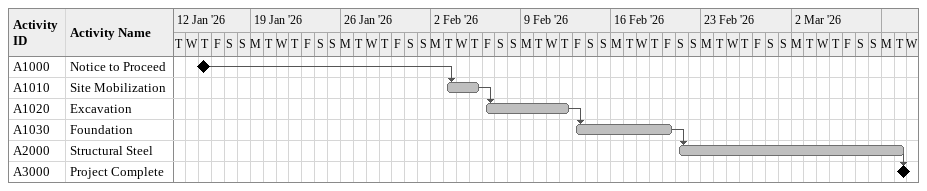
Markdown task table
| ID | Task | Start | Finish | Predecessors |
|---|---|---|---|---|
| A1000 | Notice to Proceed (milestone) | 2026-01-15 | 2026-01-15 |  |
| A1010 | Site Mobilization | 2026-02-03 | 2026-02-05 | A1000 |
| A1020 | Excavation | 2026-02-06 | 2026-02-12 | A1010 |
| A1030 | Foundation | 2026-02-13 | 2026-02-20 | A1020 |
| A2000 | Structural Steel | 2026-02-21 | 2026-03-10 | A1030 |
| A3000 | Project Complete (milestone) | 2026-03-10 | 2026-03-10 | A2000 |
